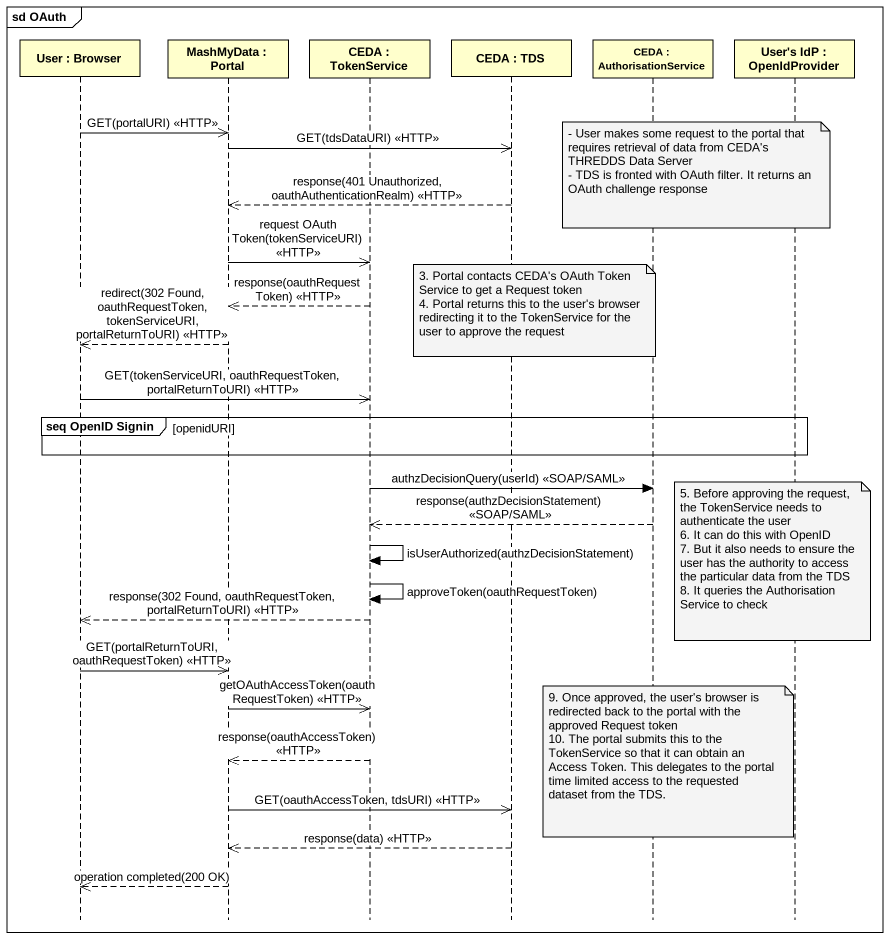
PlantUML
@startuml
mainframe sd OAuth
hide footbox
participant "User : Browser" as User
participant "MashMyData : Portal" as MashMyData
participant "CEDA : TokenService" as CEDA
participant "CEDA : TDS" as CEDA_2
participant "CEDA : AuthorisationService" as CEDA_3
participant "User's IdP : OpenIdProvider" as User_s_IdP

User ->> MashMyData : GET(portalURI) <<HTTP>>
MashMyData ->> CEDA_2 : GET(tdsDataURI) <<HTTP>>
note over CEDA_3
  - User makes some request to the portal that requires retrieval of data from CEDA's THREDDS Data Server
  - TDS is fronted with OAuth filter. It returns an OAuth challenge response
end note
CEDA_2 -->> MashMyData : response(401 Unauthorized, oauthAuthenticationRealm) <<HTTP>>
MashMyData ->> CEDA : request OAuth Token(tokenServiceURI) <<HTTP>>
CEDA -->> MashMyData : response(oauthRequestToken) <<HTTP>>
note over CEDA_2
  3. Portal contacts CEDA's OAuth Token Service to get a Request token
  4. Portal returns this to the user's browser redirecting it to the TokenService for the user to approve the request
end note
MashMyData -->> User : redirect(302 Found, oauthRequestToken, tokenServiceURI, portalReturnToURI) <<HTTP>>
User ->> CEDA : GET(tokenServiceURI, oauthRequestToken, portalReturnToURI) <<HTTP>>
group seq OpenID Signin [openidURI]
end
CEDA -> CEDA_3 : authzDecisionQuery(userId) <<SOAP/SAML>>
CEDA_3 -->> CEDA : response(authzDecisionStatement) <<SOAP/SAML>>
CEDA -> CEDA : isUserAuthorized(authzDecisionStatement)
note over User_s_IdP
  5. Before approving the request, the TokenService needs to authenticate the user
  6. It can do this with OpenID
  7. But it also needs to ensure the user has the authority to access the particular data from the TDS
  8. It queries the Authorisation Service to check
end note
CEDA -> CEDA : approveToken(oauthRequestToken)
CEDA -->> User : response(302 Found, oauthRequestToken, portalReturnToURI) <<HTTP>>
User ->> MashMyData : GET(portalReturnToURI, oauthRequestToken) <<HTTP>>
MashMyData ->> CEDA : getOAuthAccessToken(oauthRequestToken) <<HTTP>>
CEDA -->> MashMyData : response(oauthAccessToken) <<HTTP>>
note over CEDA_3
  9. Once approved, the user's browser is redirected back to the portal with the approved Request token
  10. The portal submits this to the TokenService so that it can obtain an Access Token. This delegates to the portal time limited access to the requested dataset from the TDS.
end note
MashMyData ->> CEDA_2 : GET(oauthAccessToken, tdsURI) <<HTTP>>
CEDA_2 -->> MashMyData : response(data) <<HTTP>>
MashMyData -->> User : operation completed(200 OK)
@enduml
